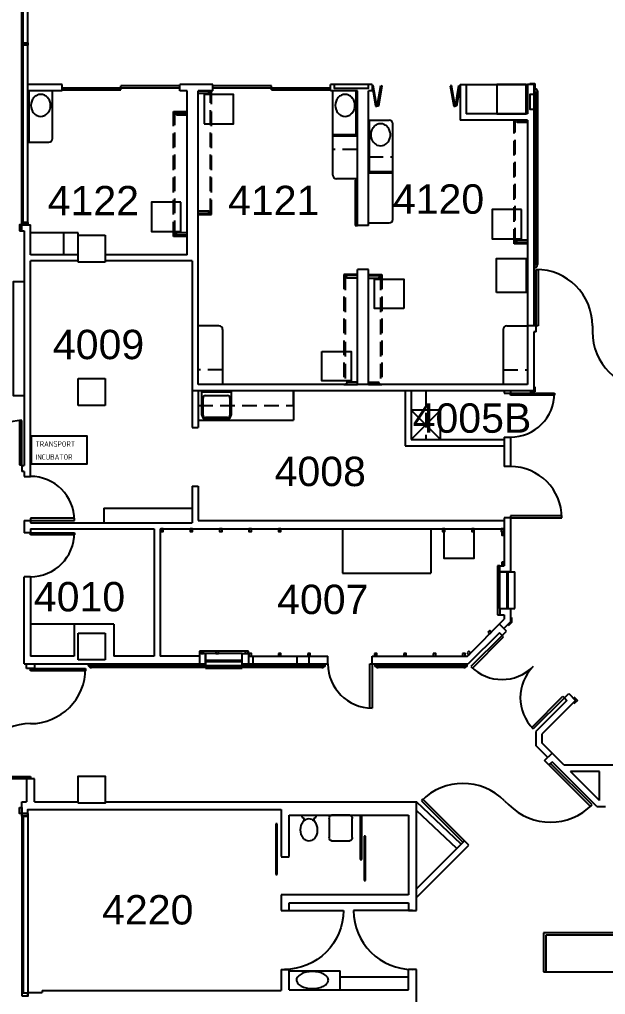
# Model space of a CAD drawing. Extents: x 338 to 7662, y 1527 to 4803.
# Drawn here: x 6472 to 6951, y 2813 to 3609 of the extents above; entities that cross this region are included whole.
import ezdxf

# ---------------------------------------------------------------- set-up
doc = ezdxf.new("R2010")
doc.units = 0
doc.header["$LTSCALE"] = 96
doc.header["$MEASUREMENT"] = 0
doc.linetypes.add('HIDDEN', pattern=[0.375, 0.25, -0.125])
doc.linetypes.add('HIDDEN2', pattern=[0.1875, 0.125, -0.0625])
doc.layers.get('0').update_dxf_attribs({"linetype": 'CONTINUOUS'})
for name, color, linetype in [('A-ANNO-TX192', 4, 'CONTINUOUS'), ('A-COLS', 5, 'CONTINUOUS'), ('A-DOOR', 2, 'CONTINUOUS'), ('A-FLOR-CASE', 3, 'CONTINUOUS'), ('A-FLOR-CASE-UPPR', 3, 'HIDDEN2'), ('A-FLOR-HRAL', 1, 'CONTINUOUS'), ('A-FLOR-PFIX', 2, 'CONTINUOUS'), ('A-FURN', 3, 'CONTINUOUS'), ('A-GLAZ', 2, 'CONTINUOUS'), ('A-GLAZ-SILL', 1, 'CONTINUOUS'), ('A-WALL-FULL', 6, 'CONTINUOUS'), ('X-EQPM', 2, 'CONTINUOUS')]:
    doc.layers.add(name, color=color, linetype=linetype)
doc.styles.add('A2', font='ARCHITXT.SHX', dxfattribs={"width": 0.9})
doc.styles.add('ARIAL', font='arial.ttf')

# ---------------------------------------------------------------- blocks, each defined once
blk = doc.blocks.new('endglaz')
blk.add_line((0, -4), (154, -4))
blk.add_lwpolyline([(156, -5), (156, 0), (154, 0), (154, -5)], close=True)
at = {"layer": 'A-GLAZ-SILL'}
for p, q in [((0, 0), (154, 0)), ((0, -5), (154, -5))]:
    blk.add_line(p, q, dxfattribs=at)

msp = doc.modelspace()

# ---------------------------------------------------------------- linework, layer by layer
at = {"layer": 'A-COLS'}
for p, q in [((6520, 3433), (6542, 3433)), ((6520, 3411), (6520, 3433)), ((6542, 3433), (6542, 3411)), ((6542, 3411), (6520, 3411)), ((6520, 3316), (6542, 3316)), ((6520, 3294), (6520, 3316)), ((6542, 3316), (6542, 3294)), ((6542, 3294), (6520, 3294)), ((6520, 3108), (6542, 3108)), ((6520, 3086), (6520, 3108)), ((6542, 3108), (6542, 3086)), ((6542, 3086), (6520, 3086))]:
    msp.add_line(p, q, dxfattribs=at)
msp.add_lwpolyline([(6520, 2969), (6520, 2991), (6542, 2991), (6542, 2969)], close=True, dxfattribs=at)
at = {"layer": 'A-DOOR'}
for p, q in [((6507, 3553.36645), (6603, 3553.36645)), ((6603, 3555.11645), (6555, 3555.11645)), ((6555, 3551.61645), (6555, 3555.11645)), ((6678, 3555.11645), (6630, 3555.11645)), ((6630, 3553.36645), (6726, 3553.36645)), ((6678, 3551.61645), (6678, 3555.11645)), ((6760.98481, 3555.17365), (6760, 3555)), ((6760, 3555), (6762.95202, 3538.25827)), ((6763.93683, 3538.43192), (6760.98481, 3555.17365)), ((6764.1877, 3538.43192), (6767.13972, 3555.17365)), ((6768.12453, 3555), (6765.17251, 3538.25827)), ((6767.13972, 3555.17365), (6768.12453, 3555)), ((6824.86028, 3555.17365), (6823.87547, 3555)), ((6823.87547, 3555), (6826.82749, 3538.25827)), ((6827.8123, 3538.43192), (6824.86028, 3555.17365)), ((6828.06317, 3538.43192), (6831.01519, 3555.17365)), ((6832, 3555), (6829.04798, 3538.25827)), ((6831.01519, 3555.17365), (6832, 3555)), ((6507, 3551.61645), (6555, 3551.61645)), ((6678, 3551.61645), (6726, 3551.61645)), ((6762.95202, 3538.25827), (6763.93683, 3538.43192)), ((6765.17251, 3538.25827), (6764.1877, 3538.43192)), ((6826.82749, 3538.25827), (6827.8123, 3538.43192)), ((6829.04798, 3538.25827), (6828.06317, 3538.43192)), ((6748, 3478), (6746.25, 3478)), ((6746.25, 3478), (6746.25, 3441)), ((6748, 3441), (6748, 3478)), ((6746.25, 3441), (6748, 3441)), ((6893.98965, 3359), (6893.98965, 3405)), ((6893.98965, 3405), (6895.73965, 3405)), ((6895.73965, 3405), (6895.73965, 3359)), ((6895.73965, 3359), (6893.98965, 3359)), ((6939.98965, 3359), (6939.98965, 3354)), ((6873, 3304), (6909, 3304)), ((6873, 3302.25), (6873, 3304)), ((6909, 3302.25), (6873, 3302.25)), ((6909, 3304), (6909, 3302.25)), ((6474, 3281.51468), (6472.25, 3281.51468)), ((6472.25, 3281.51468), (6472.25, 3245.51468)), ((6474, 3245.51468), (6474, 3281.51468)), ((6472.25, 3245.51468), (6474, 3245.51468)), ((6517, 3201.75), (6481, 3201.75)), ((6481, 3201.75), (6481, 3200)), ((6517, 3200), (6517, 3201.75)), ((6915, 3203.75), (6873, 3203.75)), ((6873, 3203.75), (6873, 3202)), ((6873, 3202), (6915, 3202)), ((6915, 3202), (6915, 3203.75)), ((6481, 3200), (6517, 3200)), ((6481, 3190), (6517, 3190)), ((6481, 3188.25), (6481, 3190)), ((6517, 3188.25), (6481, 3188.25)), ((6517, 3190), (6517, 3188.25)), ((6866.17284, 3106.07464), (6840.71699, 3080.6188)), ((6841.95443, 3079.38136), (6867.41027, 3104.8372)), ((6867.41027, 3104.8372), (6866.17284, 3106.07464)), ((6758.25, 3046.75), (6758.25, 3082.75)), ((6758.25, 3082.75), (6760, 3082.75)), ((6760, 3082.75), (6760, 3046.75)), ((6481, 3079), (6526, 3079)), ((6481, 3077.25), (6481, 3079)), ((6526, 3077.25), (6481, 3077.25)), ((6526, 3079), (6526, 3077.25)), ((6840.71699, 3080.6188), (6841.95443, 3079.38136)), ((6890.39124, 3030.94454), (6915.84709, 3056.40039)), ((6917.08452, 3055.16295), (6891.62868, 3029.70711)), ((6915.84709, 3056.40039), (6917.08452, 3055.16295)), ((6760, 3046.75), (6758.25, 3046.75)), ((6891.62868, 3029.70711), (6890.39124, 3030.94454)), ((6905.732, 3001.52051), (6904.49456, 3000.28307)), ((6904.49456, 3000.28307), (6938.43569, 2966.34194)), ((6939.67312, 2967.57938), (6905.732, 3001.52051)), ((6436, 2990.75), (6481, 2990.75)), ((6481, 2989), (6436, 2989)), ((6481, 2990.75), (6481, 2989)), ((6801.53074, 2972.27256), (6800.2933, 2971.03513)), ((6800.2933, 2971.03513), (6834.23442, 2937.094)), ((6835.47186, 2938.33144), (6801.53074, 2972.27256)), ((6868.17555, 2971.03513), (6871.79087, 2967.57938)), ((6938.43569, 2966.34194), (6939.67312, 2967.57938)), ((6751.76849, 2958.45176), (6750.24266, 2958.45176)), ((6750.24266, 2958.45176), (6750.24266, 2922.95176)), ((6751.76849, 2922.95176), (6751.76849, 2958.45176)), ((6681.50788, 2952.07946), (6681.50788, 2910.64849)), ((6682.50788, 2952.07946), (6681.50788, 2952.07946)), ((6682.50788, 2910.66402), (6682.50788, 2952.07946)), ((6754.76849, 2941.95176), (6753.50749, 2941.95736)), ((6753.50749, 2941.95736), (6753.50749, 2905.95176)), ((6754.76849, 2905.95176), (6754.76849, 2941.95176)), ((6834.23442, 2937.094), (6835.47186, 2938.33144)), ((6750.24266, 2922.95176), (6751.76849, 2922.95176)), ((6681.50788, 2910.64849), (6682.50425, 2910.64849)), ((6753.50749, 2905.95176), (6754.76849, 2905.95176)), ((6688.56851, 2881.25), (6736.56851, 2881.25)), ((6793, 2881.25), (6745, 2881.25))]:
    msp.add_line(p, q, dxfattribs=at)
for centre, radius, start, end in [((6893.98965, 3359), 46, 0, 90), ((6985.98965, 3354), 46, 180, 270), ((6873, 3304), 36, 270, 360), ((6474, 3245.51468), 36, 90, 180), ((6873, 3202), 42, 0, 90), ((6481, 3200), 36, 0, 90), ((6481, 3190), 36, 270, 0), ((6760, 3082.75), 36, 180, 270), ((6481, 3079), 45, 270, 0), ((6866.17284, 3106.07464), 36, 225, 315), ((6917.08452, 3055.16295), 36, 135, 225), ((6481, 2989), 45, 90, 180), ((6834.23442, 2937.094), 48, 45, 135), ((6905.732, 3001.52051), 48, 225, 315)]:
    msp.add_arc(centre, radius, start, end, dxfattribs=at)
at = {"layer": 'A-DOOR', "extrusion": (0, 0, -1)}
msp.add_ellipse((6688.56851, 2881.25), major_axis=(-33.94113, 33.94113), ratio=1, start_param=2.35619449, end_param=3.926990817, dxfattribs=at)
at = {"layer": 'A-DOOR'}
msp.add_ellipse((6793, 2881.25), major_axis=(33.94113, 33.94113), ratio=1, start_param=2.35619449, end_param=3.926990817, dxfattribs=at)
at = {"layer": 'A-FLOR-CASE'}
for p, q in [((6837, 3556), (6887, 3556)), ((6480, 3509), (6480, 3551.01324)), ((6499, 3512), (6499, 3551.01324)), ((6618, 3551), (6626.25, 3551)), ((6618, 3549), (6626.25, 3549)), ((6626.25, 3550.75), (6626.25, 3551)), ((6626.25, 3549.25), (6626.25, 3549)), ((6728, 3482), (6728, 3551)), ((6747, 3514), (6747, 3551)), ((6609, 3533), (6600.75, 3533)), ((6600.75, 3532.75), (6600.75, 3533)), ((6600.75, 3531.25), (6600.75, 3531)), ((6609, 3531), (6600.75, 3531)), ((6757, 3527), (6774, 3527)), ((6758, 3485), (6758, 3527)), ((6777, 3446), (6777, 3524)), ((6878.75, 3526.75), (6878.75, 3527)), ((6887, 3527), (6878.75, 3527)), ((6878.75, 3525.25), (6878.75, 3525)), ((6887, 3525), (6878.75, 3525)), ((6748, 3515), (6728, 3515)), ((6748, 3514), (6728, 3514)), ((6479, 3509), (6496, 3509)), ((6757, 3485), (6777, 3485)), ((6757, 3484), (6777, 3484)), ((6748, 3479), (6731, 3479)), ((6618, 3453), (6626.25, 3453)), ((6618, 3451), (6626.25, 3451)), ((6626.25, 3452.75), (6626.25, 3453)), ((6626.25, 3451.25), (6626.25, 3451)), ((6757, 3443), (6774, 3443)), ((6520, 3435), (6481, 3435)), ((6520, 3433), (6520, 3435)), ((6609, 3435), (6600.75, 3435)), ((6600.75, 3434.75), (6600.75, 3435)), ((6600.75, 3433.25), (6600.75, 3433)), ((6609, 3433), (6600.75, 3433)), ((6878.75, 3428.75), (6878.75, 3429)), ((6887, 3429), (6878.75, 3429)), ((6878.75, 3427.25), (6878.75, 3427)), ((6887, 3427), (6878.75, 3427)), ((6739.75, 3399.75), (6739.75, 3400)), ((6748, 3400), (6739.75, 3400)), ((6739.75, 3398.25), (6739.75, 3398)), ((6748, 3398), (6739.75, 3398)), ((6757, 3400), (6765.25, 3400)), ((6757, 3398), (6765.25, 3398)), ((6765.25, 3399.75), (6765.25, 3400)), ((6765.25, 3398.25), (6765.25, 3398)), ((6635, 3359), (6618, 3359)), ((6638, 3356.00004), (6638, 3311)), ((6867, 3356.00006), (6867, 3311)), ((6870, 3359), (6887, 3359)), ((6696, 3306), (6696, 3282)), ((6748, 3313), (6739.75, 3313)), ((6739.75, 3312.75), (6739.75, 3313)), ((6739.75, 3311.25), (6739.75, 3311)), ((6748, 3311), (6739.75, 3311)), ((6757, 3313), (6765.25, 3313)), ((6757, 3311), (6765.25, 3311)), ((6765.25, 3312.75), (6765.25, 3313)), ((6765.25, 3311.25), (6765.25, 3311)), ((6618, 3282), (6696, 3282)), ((6541, 3210), (6613, 3210)), ((6541, 3210), (6541, 3198)), ((6516.75, 3115.25), (6481, 3115.25))]:
    msp.add_line(p, q, dxfattribs=at)
at = {"layer": 'A-FLOR-CASE', "linetype": 'HIDDEN'}
msp.add_line((6508, 3435), (6508, 3417), dxfattribs=at)
at = {"layer": 'A-FLOR-CASE', "flags": 128}
for points in [[(6623, 3524), (6647, 3524), (6647, 3548), (6623, 3548)], [(6604, 3460), (6580, 3460), (6580, 3436), (6604, 3436)], [(6882, 3454), (6858, 3454), (6858, 3430), (6882, 3430)], [(6786, 3373), (6762, 3373), (6762, 3397), (6786, 3397)], [(6719, 3338), (6743, 3338), (6743, 3314), (6719, 3314)]]:
    msp.add_lwpolyline(points, close=True, dxfattribs=at)
at = {"layer": 'A-FLOR-CASE'}
for centre, radius, start, end in [((6626.25, 3550), 0.75, 270, 90), ((6600.75, 3532), 0.75, 90, 270), ((6774, 3524), 3, 360, 90), ((6878.75, 3526), 0.75, 90, 270), ((6496, 3512), 3, 270, 0), ((6731, 3482), 3, 180, 270), ((6626.25, 3452), 0.75, 270, 90), ((6774, 3446), 3, 270, 0), ((6600.75, 3434), 0.75, 90, 270), ((6878.75, 3428), 0.75, 90, 270), ((6739.75, 3399), 0.75, 90, 270), ((6765.25, 3399), 0.75, 270, 90), ((6635, 3356), 3, 360, 90), ((6870, 3356), 3, 90, 180), ((6739.75, 3312), 0.75, 90, 270), ((6765.25, 3312), 0.75, 270, 90)]:
    msp.add_arc(centre, radius, start, end, dxfattribs=at)
at = {"layer": 'A-FLOR-CASE-UPPR'}
for p, q in [((6629, 3551), (6618, 3551)), ((6628, 3451), (6628, 3551)), ((6629, 3450), (6629, 3551)), ((6598, 3432), (6598, 3534)), ((6598, 3534), (6609, 3534)), ((6599, 3433), (6599, 3533)), ((6599, 3533), (6609, 3533)), ((6876, 3426), (6876, 3527)), ((6876, 3527), (6887, 3527)), ((6877, 3427), (6877, 3527)), ((6748, 3503), (6728, 3503)), ((6757, 3497), (6777, 3497)), ((6618, 3451), (6628, 3451)), ((6618, 3450), (6629, 3450)), ((6609, 3433), (6599, 3433)), ((6609, 3432), (6598, 3432)), ((6887, 3426), (6876, 3426)), ((6887, 3427), (6877, 3427)), ((6748, 3401), (6737, 3401)), ((6737, 3401), (6737, 3311)), ((6757, 3401), (6768, 3401)), ((6768, 3401), (6768, 3311)), ((6748, 3400), (6738, 3400)), ((6738, 3400), (6738, 3311)), ((6757, 3400), (6767, 3400)), ((6767, 3400), (6767, 3311)), ((6638, 3323), (6618, 3323)), ((6867, 3323), (6887, 3323)), ((6696, 3294), (6696, 3306)), ((6737, 3311), (6748, 3311)), ((6757, 3311), (6768, 3311)), ((6804, 3306), (6804, 3266)), ((6618, 3294), (6696, 3294)), ((6541, 3210), (6613, 3210)), ((6541, 3210), (6541, 3198)), ((6516.75, 3115.25), (6481, 3115.25))]:
    msp.add_line(p, q, dxfattribs=at)
at = {"layer": 'A-FLOR-HRAL'}
for p, q in [((6889, 3557), (6893, 3557)), ((6892, 3552.5), (6893.5, 3552.5)), ((6893, 3557), (6893, 3553)), ((6892, 3551), (6892.75, 3551)), ((6893.5, 3550.25), (6893.5, 3409)), ((6895, 3551), (6895, 3409)), ((6893, 3309), (6893, 3305)), ((6893, 3305), (6889, 3305)), ((6874, 3116.73023), (6871.17157, 3113.9018)), ((6874, 3120.73023), (6874, 3116.73023)), ((6719, 3081.25), (6531, 3081.25)), ((6719, 3079.75), (6531, 3079.75)), ((6835, 3081.25), (6765, 3081.25)), ((6835, 3079.75), (6765, 3079.75)), ((6924.8627, 3055.87006), (6927.69113, 3053.04163)), ((6927.69113, 3053.04163), (6924.8627, 3050.2132))]:
    msp.add_line(p, q, dxfattribs=at)
for centre, radius, start, end in [((6893.5, 3551), 1.5, 0, 90), ((6892.75, 3550.25), 0.75, 0, 90), ((6892, 3409), 3, 270, 0), ((6892, 3409), 1.5, 270, 0), ((6531, 3082.75), 3, 180, 270), ((6531, 3082.75), 1.5, 180, 270), ((6719, 3082.75), 1.5, 270, 0), ((6719, 3082.75), 3, 270, 0), ((6765, 3082.75), 3, 180, 270), ((6765, 3082.75), 1.5, 180, 270), ((6835, 3082.75), 3, 270, 0), ((6835, 3082.75), 1.5, 270, 0)]:
    msp.add_arc(centre, radius, start, end, dxfattribs=at)
at = {"layer": 'A-FLOR-PFIX'}
for p, q in [((6621, 3305), (6645, 3305)), ((6621, 3286), (6621, 3305)), ((6622, 3286), (6622, 3300)), ((6623.5, 3302), (6642, 3302)), ((6644, 3300), (6644, 3286)), ((6645, 3305), (6645, 3286)), ((6642, 3284), (6624, 3284)), ((6642, 3283), (6624, 3283)), ((6702.5, 2959.25), (6714.5, 2959.25)), ((6725.125, 2956.625), (6725.125, 2940.875)), ((6742, 2959.25), (6727, 2959.25)), ((6743.875, 2940.875), (6743.875, 2956.625)), ((6727, 2938.25), (6742, 2938.25))]:
    msp.add_line(p, q, dxfattribs=at)
at = {"layer": 'A-FLOR-PFIX', "flags": 128}
for points in [[(6497.45653, 3539, 0.088426094), (6496.83422, 3542.49132, 0.093736994), (6495.11339, 3545.36396, 0.102376034), (6492.47038, 3547.33226, 0.221557888), (6486.44268, 3547.33226, 0.102376034), (6483.79968, 3545.36396, 0.093736994), (6482.07885, 3542.49132, 0.178245925), (6482.07885, 3535.50868, 0.093736994), (6483.79968, 3532.63604, 0.102376034), (6486.44268, 3530.66774, 0.221557888), (6492.47038, 3530.66774, 0.102376034), (6495.11339, 3532.63604, 0.093736994), (6496.83422, 3535.50868, 0.088426094)], [(6746, 3539, 0.088426094), (6745.37769, 3542.49132, 0.093736994), (6743.65685, 3545.36396, 0.102376034), (6741.01385, 3547.33226, 0.221557888), (6734.98615, 3547.33226, 0.102376034), (6732.34315, 3545.36396, 0.093736994), (6730.62231, 3542.49132, 0.178245925), (6730.62231, 3535.50868, 0.093736994), (6732.34315, 3532.63604, 0.102376034), (6734.98615, 3530.66774, 0.221557888), (6741.01385, 3530.66774, 0.102376034), (6743.65685, 3532.63604, 0.093736994), (6745.37769, 3535.50868, 0.088426094)], [(6775, 3515, 0.088426094), (6774.37769, 3518.49132, 0.093736994), (6772.65685, 3521.36396, 0.102376034), (6770.01385, 3523.33226, 0.221557888), (6763.98615, 3523.33226, 0.102376034), (6761.34315, 3521.36396, 0.093736994), (6759.62231, 3518.49132, 0.178245925), (6759.62231, 3511.50868, 0.093736994), (6761.34315, 3508.63604, 0.102376034), (6763.98615, 3506.66774, 0.221557888), (6770.01385, 3506.66774, 0.102376034), (6772.65685, 3508.63604, 0.093736994), (6774.37769, 3511.50868, 0.088426094)]]:
    msp.add_lwpolyline(points, format="xyb", close=True, dxfattribs=at)
at = {"layer": 'A-FLOR-PFIX'}
for centre, radius, start, end in [((6624, 3300), 2, 90, 180), ((6642, 3300), 2, 0, 90), ((6624, 3286), 3, 180, 270), ((6624, 3286), 2, 180, 270), ((6642, 3286), 3, 270, 0), ((6642, 3286), 2, 270, 0), ((6704, 2958.75), 1.58114, 161.56505118, 251.56505118), ((6709.3602, 2949.00426), 7.45848, 117.78334671, 141.82628868), ((6702.80469, 2955.55469), 1.83236, 314.34401739, 67.69959954), ((6708.5, 2950.63692), 5.61308, 62.21665329, 117.78334671), ((6707.6398, 2949.00426), 7.45848, 38.17371132, 62.21665329), ((6714.16652, 2955.58348), 1.79486, 111.79875016, 228.25712795), ((6713, 2958.75), 1.58114, 288.43494882, 18.43494882), ((6712.83705, 2947.25), 11.41267, 161.96235197, 198.03764803), ((6710.71089, 2947.94237), 9.17661, 141.82628868, 161.96235197), ((6706.28911, 2947.94237), 9.17661, 18.03764803, 38.17371132), ((6704.16295, 2947.25), 11.41267, 0, 18.03764803), ((6706.9056, 2946.6908), 8.68803, 341.96235197, 3.69039014), ((6710.71089, 2946.55763), 9.17661, 198.03764803, 218.17371132), ((6709.3602, 2945.49574), 7.45848, 218.17371132, 242.21665329), ((6708.5, 2943.86308), 5.61308, 242.21665329, 297.78334671), ((6707.6398, 2945.49574), 7.45848, 297.78334671, 321.82628868), ((6705.56401, 2947.12768), 10.09896, 321.82628868, 341.96235197), ((6706.81796, 2820.697), 9.93581, 118.12843921, 142.23050198), ((6709.43714, 2815.79757), 15.49138, 102.48574922, 118.12843921), ((6711.33304, 2807.23562), 24.26073, 77.51425078, 102.48574922), ((6713.22895, 2815.79757), 15.49138, 61.87156079, 77.51425078), ((6716.10991, 2821.1867), 9.38052, 37.76949802, 61.87156079), ((6701.44282, 2824.8618), 3.13598, 142.23050198, 185.86275317), ((6702.22647, 2824.54147), 3.90322, 180, 217.76949802), ((6706.55617, 2827.89624), 9.38052, 217.76949802, 241.87156079), ((6709.43714, 2833.28537), 15.49138, 241.87156079, 257.51425078), ((6713.22895, 2833.28537), 15.49138, 282.48574922, 298.12843921), ((6716.10991, 2827.89624), 9.38052, 298.12843921, 322.23050198), ((6720.43961, 2824.54147), 3.90322, 0, 37.76949802), ((6720.43961, 2824.54147), 3.90322, 322.23050198, 0), ((6711.33304, 2841.84732), 24.26073, 257.51425078, 282.48574922)]:
    msp.add_arc(centre, radius, start, end, dxfattribs=at)
at = {"layer": 'A-FLOR-PFIX', "extrusion": (0, 0, -1)}
for centre, start_param, end_param in [((6727, 2956.625), 4.71238898, 6.283185307), ((6742, 2956.625), 0, 1.570796327), ((6727, 2940.875), 3.141592654, 4.71238898), ((6742, 2940.875), 1.570796327, 3.141592654)]:
    msp.add_ellipse(centre, major_axis=(0, 2.625), ratio=0.714285714, start_param=start_param, end_param=end_param, dxfattribs=at)
at = {"layer": 'A-FURN'}
for p, q in [((7102, 2863.25), (6900, 2863.25)), ((6900, 2863.25), (6900, 2831.25)), ((7100, 2861.25), (6902, 2861.25)), ((6902, 2861.25), (6902, 2831.25)), ((6900, 2831.25), (7102, 2831.25))]:
    msp.add_line(p, q, dxfattribs=at)
at = {"layer": 'A-GLAZ'}
for p, q in [((6475, 3443.5), (6475, 3588.25)), ((6870, 3158), (6870, 3128)), ((6871, 3158), (6871, 3128)), ((6624, 3085.75), (6654, 3085.75)), ((6624, 3084.75), (6654, 3084.75)), ((6475, 2958.5), (6475, 2813.75))]:
    msp.add_line(p, q, dxfattribs=at)
for points in [[(6474, 3590.25), (6479, 3590.25), (6479, 3588.25), (6474, 3588.25)], [(6472, 3436.5), (6474, 3436.5), (6474, 3441.5), (6472, 3441.5)], [(6474, 3443.5), (6479, 3443.5), (6479, 3441.5), (6474, 3441.5)], [(6474, 3441.5), (6479, 3441.5), (6479, 3443.5), (6474, 3443.5)], [(6472, 2965.5), (6474, 2965.5), (6474, 2960.5), (6472, 2960.5)], [(6474, 2958.5), (6479, 2958.5), (6479, 2960.5), (6474, 2960.5)], [(6474, 2960.5), (6479, 2960.5), (6479, 2958.5), (6474, 2958.5)], [(6474, 2811.75), (6479, 2811.75), (6479, 2813.75), (6474, 2813.75)]]:
    msp.add_lwpolyline(points, close=True, dxfattribs=at)
at = {"layer": 'A-GLAZ-SILL'}
for p, q in [((6474, 3443.5), (6474, 3588.25)), ((6479, 3443.5), (6479, 3588.25)), ((6864.5, 3163), (6862.5, 3163)), ((6862.5, 3163), (6862.5, 3123)), ((6864.5, 3128), (6864.5, 3158)), ((6864.5, 3158), (6876.5, 3158)), ((6876.5, 3128), (6876.5, 3158)), ((6862.5, 3123), (6864.5, 3123)), ((6864.5, 3128), (6876.5, 3128)), ((6619, 3093.25), (6619, 3091.25)), ((6659, 3093.25), (6619, 3093.25)), ((6624, 3091.25), (6624, 3079.25)), ((6654, 3091.25), (6624, 3091.25)), ((6654, 3079.25), (6654, 3091.25)), ((6659, 3091.25), (6659, 3093.25)), ((6624, 3079.25), (6654, 3079.25)), ((6474, 2958.5), (6474, 2813.75)), ((6479, 2958.5), (6479, 2813.75))]:
    msp.add_line(p, q, dxfattribs=at)
at = {"layer": 'A-WALL-FULL'}
for p, q in [((6507, 3556), (6479, 3556)), ((6507, 3551), (6507, 3556)), ((6630, 3556), (6603, 3556)), ((6603, 3551), (6603, 3556)), ((6630, 3551), (6630, 3556)), ((6760, 3556), (6726, 3556)), ((6726, 3551), (6726, 3556)), ((6760, 3556), (6760, 3551)), ((6832, 3556), (6832, 3527)), ((6832, 3556), (6837, 3556)), ((6837, 3556), (6837, 3532)), ((6887, 3556), (6887, 3532)), ((6892, 3556), (6887, 3556)), ((6892, 3556), (6892, 3359)), ((6507, 3551), (6479, 3551)), ((6609, 3551), (6603, 3551)), ((6609, 3417), (6609, 3551)), ((6618, 3311), (6618, 3551)), ((6630, 3551), (6618, 3551)), ((6748, 3551), (6726, 3551)), ((6748, 3441), (6748, 3551)), ((6757, 3441), (6757, 3551)), ((6760, 3551), (6757, 3551)), ((6887, 3532), (6837, 3532)), ((6887, 3527), (6832, 3527)), ((6887, 3527), (6887, 3311)), ((6479, 3441.5), (6481, 3441.5)), ((6481, 3417), (6481, 3441.5)), ((6757, 3441), (6748, 3441)), ((6474, 3436.5), (6476, 3436.5)), ((6476, 3436.5), (6476, 3245)), ((6520, 3417), (6481, 3417)), ((6609, 3417), (6542, 3417)), ((6481, 3236), (6481, 3412)), ((6520, 3412), (6481, 3412)), ((6613, 3412), (6542, 3412)), ((6613, 3412), (6613, 3276)), ((6748, 3311), (6748, 3405)), ((6757, 3405), (6748, 3405)), ((6757, 3311), (6757, 3405)), ((6893.98965, 3359), (6887, 3359)), ((6893.98965, 3354), (6892, 3354)), ((6892, 3354), (6892, 3306)), ((6893.98965, 3354), (6893.98965, 3359)), ((6613, 3306), (6892, 3306)), ((6887, 3311), (6618, 3311)), ((6618, 3306), (6618, 3276)), ((6787, 3306), (6787, 3261)), ((6792, 3306), (6792, 3266)), ((6868, 3306), (6868, 3304)), ((6873, 3306), (6873, 3304)), ((6868, 3304), (6873, 3304)), ((6792, 3290), (6816, 3266)), ((6816, 3290), (6792, 3266)), ((6816, 3290), (6792, 3290)), ((6816, 3266), (6816, 3290)), ((6613, 3276), (6618, 3276)), ((6792, 3266), (6868, 3266)), ((6868, 3268), (6873, 3268)), ((6868, 3268), (6868, 3244)), ((6873, 3268), (6873, 3244)), ((6787, 3261), (6868, 3261)), ((6474, 3245), (6474, 3240)), ((6474, 3245), (6476, 3245)), ((6873, 3244), (6868, 3244)), ((6476, 3240), (6474, 3240)), ((6476, 3240), (6476, 3236)), ((6476, 3236), (6481, 3236)), ((6613, 3228), (6618, 3228)), ((6613, 3228), (6613, 3198)), ((6618, 3228), (6618, 3200)), ((6868, 3202), (6868, 3163)), ((6873, 3202), (6868, 3202)), ((6873, 3202), (6873, 3158)), ((6476, 3200), (6481, 3200)), ((6476, 3200), (6476, 3190)), ((6481, 3200), (6481, 3198)), ((6481, 3198), (6613, 3198)), ((6618, 3200), (6868, 3200)), ((6481, 3190), (6476, 3190)), ((6481, 3193), (6582, 3193)), ((6481, 3193), (6481, 3190)), ((6582, 3193), (6582, 3089.25)), ((6587, 3193), (6868, 3193)), ((6587, 3193), (6587, 3089.25)), ((6864.5, 3158), (6864.5, 3163)), ((6864.5, 3163), (6868, 3163)), ((6476, 3082.75), (6476, 3154)), ((6481, 3154), (6476, 3154)), ((6481, 3154), (6481, 3089.25)), ((6873, 3158), (6864.5, 3158)), ((6864.5, 3128), (6873, 3128)), ((6864.5, 3128), (6864.5, 3123)), ((6864.5, 3123), (6868, 3123)), ((6868, 3123), (6868, 3119.21551)), ((6873, 3128), (6873, 3117.14444)), ((6549.25, 3115.25), (6516.75, 3115.25)), ((6516.75, 3115.25), (6516.75, 3089.25)), ((6549.25, 3115.25), (6549.25, 3089.25)), ((6838.03449, 3089.25), (6868, 3119.21551)), ((6869.70837, 3109.61017), (6864.05152, 3115.26703)), ((6873, 3117.14444), (6867.58705, 3111.73149)), ((6864.05152, 3108.19596), (6838.60556, 3082.75)), ((6866.17284, 3106.07464), (6864.05152, 3108.19596)), ((6866.17284, 3106.07464), (6869.70837, 3109.61017)), ((6619, 3091.25), (6619, 3082.75)), ((6624, 3091.25), (6619, 3091.25)), ((6624, 3082.75), (6624, 3091.25)), ((6654, 3082.75), (6654, 3091.25)), ((6654, 3091.25), (6659, 3091.25)), ((6659, 3091.25), (6659, 3082.75)), ((6476, 3082.75), (6624, 3082.75)), ((6477.75, 3079), (6477.75, 3082.75)), ((6516.75, 3089.25), (6481, 3089.25)), ((6484.25, 3082.75), (6484.25, 3079)), ((6582, 3089.25), (6549.25, 3089.25)), ((6619, 3089.25), (6587, 3089.25)), ((6654, 3082.75), (6724, 3082.75)), ((6659, 3089.25), (6724, 3089.25)), ((6663, 3082.75), (6663, 3089.25)), ((6699, 3082.75), (6699, 3089.25)), ((6708.5, 3089.25), (6708.5, 3082.75)), ((6724, 3082.75), (6724, 3089.25)), ((6760, 3082.75), (6760, 3089.25)), ((6760, 3089.25), (6838.03449, 3089.25)), ((6760, 3082.75), (6838.60556, 3082.75)), ((6484.25, 3079), (6477.75, 3079)), ((6917.08452, 3055.16295), (6920.62006, 3058.69848)), ((6920.62006, 3058.69848), (6926.27691, 3053.04163)), ((6919.20584, 3053.04163), (6893.75, 3027.58579)), ((6926.27691, 3053.04163), (6898.75, 3025.51472)), ((6917.08452, 3055.16295), (6919.20584, 3053.04163)), ((6893.75, 3027.58579), (6893.75, 3016.17136)), ((6898.75, 3025.51472), (6898.75, 3018.24242)), ((6903.53089, 3006.39047), (6893.75, 3016.17136)), ((6916.99242, 3000), (6898.75, 3018.24242)), ((6900.95903, 3003.8186), (6907.06642, 3009.926)), ((6904.49456, 3000.28307), (6900.95903, 3003.8186)), ((6904.49456, 3000.28307), (6907.06642, 3002.85493)), ((6943.57941, 2966.34194), (6907.06642, 3002.85493)), ((7105, 3000), (6916.99242, 3000)), ((6945.65048, 2971.34194), (6921.99242, 2995)), ((6945.65048, 2995), (6921.99242, 2995)), ((6945.65048, 2971.34194), (6945.65048, 2995)), ((6484.25, 2989), (6477.75, 2989)), ((6477.75, 2989), (6477.75, 2970.25)), ((6484.25, 2970.25), (6484.25, 2989)), ((6474, 2970.25), (6477.75, 2970.25)), ((6474, 2960.5), (6474, 2970.25)), ((6484.25, 2970.25), (6520, 2970.25)), ((6542, 2970.25), (6796.25, 2970.25)), ((6685.75, 2963.75), (6685.75, 2925.35205)), ((6796.25, 2881.25), (6796.25, 2970.25)), ((6832.82021, 2935.67979), (6796.25, 2970.25)), ((6829.28468, 2932.14426), (6796.25, 2963.17893)), ((6943.57941, 2966.34194), (6950.65048, 2966.34194)), ((6692.25, 2959.25), (6789.75, 2959.25)), ((6692.25, 2925.35205), (6692.25, 2959.25)), ((6789.75, 2959.25), (6789.75, 2894.25)), ((6796.25, 2899.10958), (6835.47186, 2938.33144)), ((6796.25, 2892.03851), (6839.0074, 2934.79591)), ((6839.0074, 2934.79591), (6835.47186, 2938.33144)), ((6685.75, 2925.17023), (6692.25, 2925.17023)), ((6789.75, 2894.25), (6685.75, 2894.25)), ((6685.75, 2894.25), (6685.75, 2881.30913)), ((6692.25, 2887.75), (6789.75, 2887.75)), ((6692.25, 2881.30913), (6692.25, 2887.75)), ((6789.75, 2887.75), (6789.75, 2881.25)), ((6685.75, 2881.30913), (6692.25, 2881.30913)), ((6789.75, 2881.25), (6796.25, 2881.25)), ((6685.75, 2833.29841), (6692.25, 2833.29841)), ((6685.75, 2833.29841), (6685.75, 2816)), ((6692.25, 2816.5), (6692.25, 2833.29841)), ((6692.25, 2832.13622), (6734.01335, 2832.13622)), ((6734.01335, 2816.5), (6734.01335, 2832.13622)), ((6789.75, 2816.5), (6789.75, 2833.25)), ((6796.25, 2833.25), (6789.75, 2833.25)), ((6796.25, 2725.93254), (6796.25, 2833.25)), ((6733.92056, 2827.18344), (6789.70538, 2827.18344)), ((6479, 2814.375), (6479, 2811.125)), ((6479, 2814.375), (6490.75, 2814.375)), ((6490.75, 2816), (6490.75, 2814.375)), ((6490.75, 2816), (6685.75, 2816)), ((6692.25, 2816.5), (6789.75, 2816.5))]:
    msp.add_line(p, q, dxfattribs=at)
msp.add_lwpolyline([(6474, 2960.5), (6479, 2960.5), (6479, 2963.75), (6685.75, 2963.75)], dxfattribs=at)
at = {"layer": 'X-EQPM'}
for p, q in [((6736, 3193), (6736, 3157)), ((6808, 3193), (6808, 3157)), ((6736, 3157), (6808, 3157))]:
    msp.add_line(p, q, dxfattribs=at)
at = {"layer": 'X-EQPM', "flags": 128}
for points in [[(6729, 3556), (6729, 3553), (6757, 3553), (6757, 3556)], [(6892, 3548), (6889, 3548), (6889, 3536), (6892, 3536)], [(6476, 3395), (6467, 3395), (6467, 3302), (6476, 3302)]]:
    msp.add_lwpolyline(points, dxfattribs=at)
for points in [[(6862, 3556), (6862, 3532), (6886, 3532), (6886, 3556)], [(6861.53, 3386.25), (6861.53, 3414), (6886, 3414), (6886, 3386.25)], [(6587.5, 3193), (6587.5, 3191), (6589.5, 3191), (6589.5, 3193)], [(6611.5, 3193), (6611.5, 3191), (6613.5, 3191), (6613.5, 3193)], [(6635.5, 3193), (6635.5, 3191), (6637.5, 3191), (6637.5, 3193)], [(6659.5, 3193), (6659.5, 3191), (6661.5, 3191), (6661.5, 3193)], [(6683.5, 3193), (6683.5, 3191), (6685.5, 3191), (6685.5, 3193)], [(6817.5, 3193), (6817.5, 3191), (6819.5, 3191), (6819.5, 3193)], [(6819, 3193), (6843, 3193), (6843, 3169), (6819, 3169)], [(6841.5, 3193), (6841.5, 3191), (6843.5, 3191), (6843.5, 3193)], [(6865.5, 3193), (6865.5, 3191), (6867.5, 3191), (6867.5, 3193)], [(6866, 3190), (6866, 3188), (6868, 3188), (6868, 3190)], [(6866, 3166), (6866, 3164), (6868, 3164), (6868, 3166)], [(6862.5, 3156), (6862.5, 3154), (6864.5, 3154), (6864.5, 3156)], [(6862.5, 3132), (6862.5, 3130), (6864.5, 3130), (6864.5, 3132)], [(6854.6515, 3108.69544), (6856.06571, 3107.28122), (6857.47992, 3108.69544), (6856.06571, 3110.10965)], [(6620.5, 3093.25), (6620.5, 3091.25), (6622.5, 3091.25), (6622.5, 3093.25)], [(6632.5, 3093.25), (6632.5, 3091.25), (6634.5, 3091.25), (6634.5, 3093.25)], [(6656.5, 3093.25), (6656.5, 3091.25), (6658.5, 3091.25), (6658.5, 3093.25)], [(6659.5, 3091.25), (6659.5, 3089.25), (6661.5, 3089.25), (6661.5, 3091.25)], [(6683.5, 3091.25), (6683.5, 3089.25), (6685.5, 3089.25), (6685.5, 3091.25)], [(6707.5, 3091.25), (6707.5, 3089.25), (6709.5, 3089.25), (6709.5, 3091.25)], [(6762, 3091.25), (6762, 3089.25), (6764, 3089.25), (6764, 3091.25)], [(6786, 3091.25), (6786, 3089.25), (6788, 3089.25), (6788, 3091.25)], [(6810, 3091.25), (6810, 3089.25), (6812, 3089.25), (6812, 3091.25)], [(6834, 3091.25), (6834, 3089.25), (6836, 3089.25), (6836, 3091.25)], [(6837.68093, 3091.72487), (6839.09515, 3090.31066), (6840.50936, 3091.72487), (6839.09515, 3093.13909)]]:
    msp.add_lwpolyline(points, close=True, dxfattribs=at)
at = {"layer": 'X-EQPM'}
msp.add_lwpolyline([(6482, 3246), (6482, 3269), (6527, 3269), (6527, 3246)], close=True, dxfattribs=at)

# ---------------------------------------------------------------- block references
at = {"layer": 'A-GLAZ', "xscale": -1, "rotation": 270}
msp.add_blockref('endglaz', (6479, 3590.25), dxfattribs=at)

# ---------------------------------------------------------------- texts
at = {"layer": 'A-ANNO-TX192', "style": 'ARIAL'}
for s, p in [('4122', (6495.15856, 3449.22559)), ('4121', (6642.46494, 3449.37119)), ('4120', (6777.02024, 3450.53039)), ('4009', (6499.38668, 3331.72364)), ('4005B', (6793.15675, 3271.6097)), ('4008', (6680.42405, 3228.03633)), ('4010', (6483.85401, 3125.68276)), ('4007', (6682.51702, 3123.50568)), ('4220', (6539.57185, 2869.94636))]:
    msp.add_text(s, height=24, dxfattribs=at).set_placement(p)
at = {"layer": 'X-EQPM', "style": 'A2', "width": 0.9}
for s, p in [('TRANSPORT', (6485.2481, 3260.19204)), ('INCUBATOR', (6485.2481, 3249.54722))]:
    msp.add_text(s, height=4.5, dxfattribs=at).set_placement(p)

doc.saveas('drawing.dxf')
